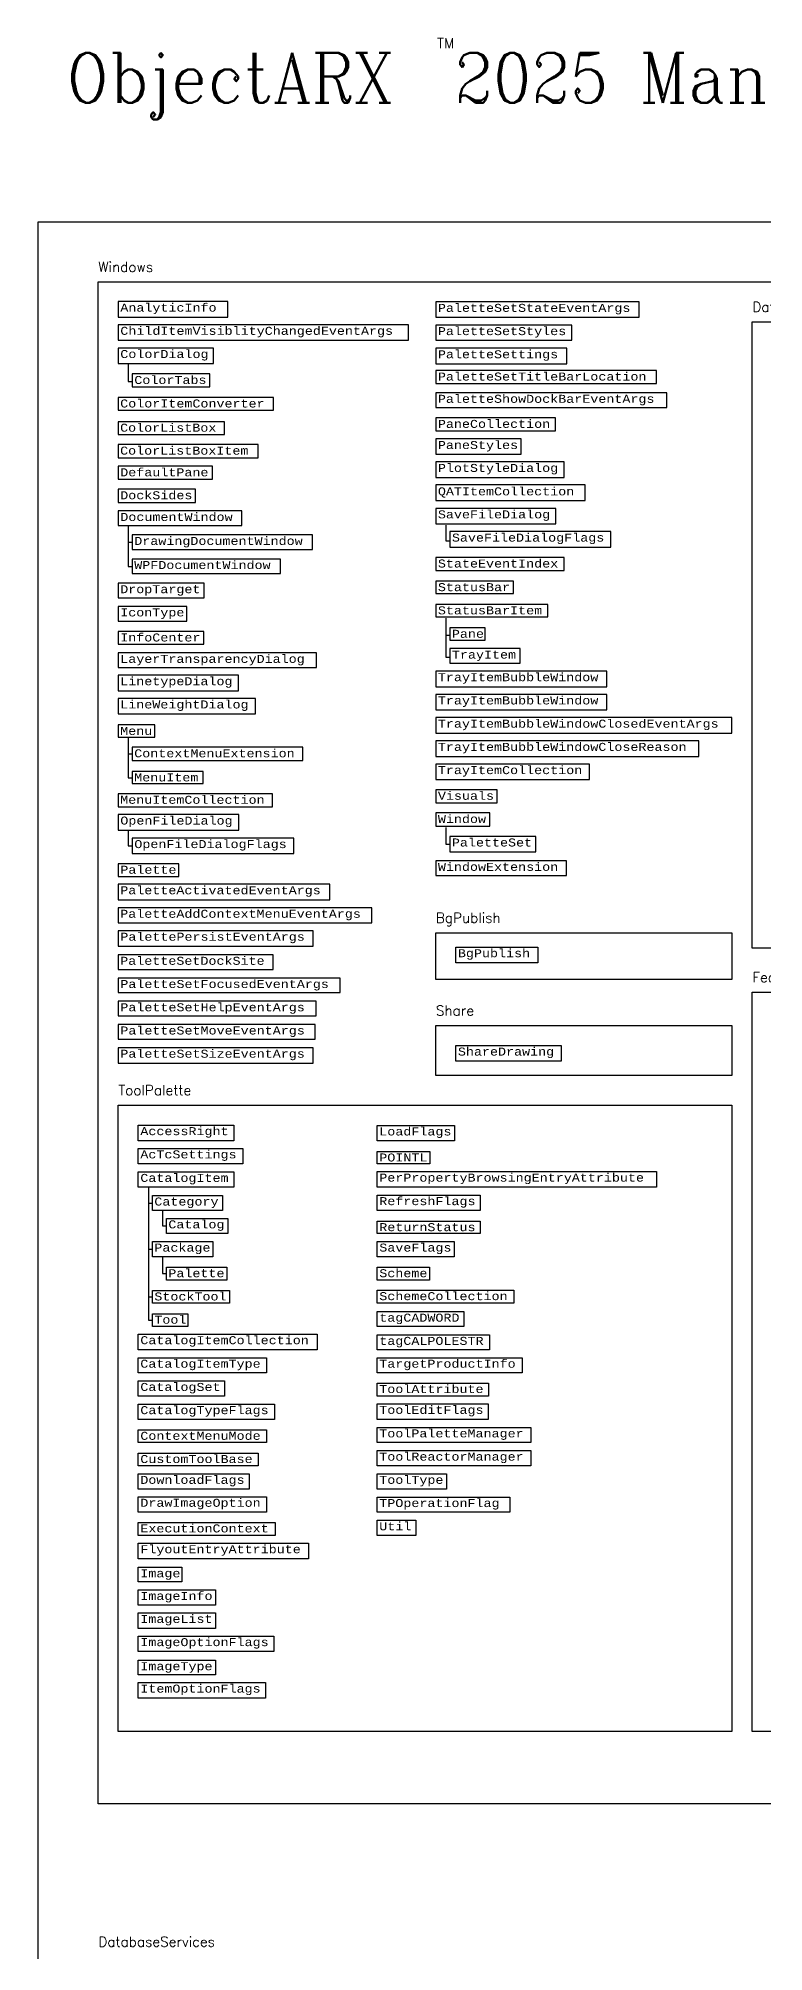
# Model space of a CAD drawing. Header units: inches. Extents: x 349 to 921, y -346 to 10.
# Drawn here: x 636.2 to 672.5, y -85.4 to 10.3 of the extents above; entities that cross this region are included whole.
import ezdxf
from ezdxf.enums import TextEntityAlignment as Align

# ---------------------------------------------------------------- set-up
doc = ezdxf.new("R2010")
doc.units = ezdxf.units.IN
doc.header["$MEASUREMENT"] = 0
doc.layers.add('Managed classes', color=3, linetype='Continuous')
doc.layers.add('ObjectARX 2009 Managed classes', color=7, linetype='Continuous')
doc.styles.add('Categories', font='romanc.shx', dxfattribs={"height": 0.5})
doc.styles.add('PureManaged', font='cour.ttf', dxfattribs={"height": 0.4})
doc.styles.get("Standard").update_dxf_attribs({"font": 'cour.ttf'})
doc.styles.add('Title', font='romanc.shx', dxfattribs={"width": 0.9})

msp = doc.modelspace()

# ---------------------------------------------------------------- linework, layer by layer
for p, q in [((640.728, -5.983), (640.728, -6.884)), ((640.728, -6.884), (640.928, -6.884)), ((640.723, -14.082), (640.723, -16.12)), ((656.597, -14.057), (656.597, -14.837)), ((640.723, -14.915), (640.923, -14.915)), ((656.597, -14.837), (656.797, -14.837)), ((640.723, -16.12), (640.923, -16.12)), ((656.597, -18.708), (656.597, -20.664)), ((656.597, -19.563), (656.797, -19.563)), ((656.597, -20.664), (656.797, -20.664)), ((640.723, -24.66), (640.723, -26.698)), ((640.723, -25.494), (640.923, -25.494)), ((640.723, -26.698), (640.923, -26.698)), ((640.728, -29.304), (640.728, -30.084)), ((656.597, -29.17), (656.597, -30.011)), ((640.728, -30.084), (640.928, -30.084)), ((656.597, -30.011), (656.797, -30.011)), ((641.728, -47.152), (641.728, -53.798)), ((641.728, -47.952), (641.928, -47.952)), ((642.428, -48.333), (642.428, -49.093)), ((642.428, -49.093), (642.628, -49.093)), ((641.728, -50.254), (641.928, -50.254)), ((642.428, -50.635), (642.428, -51.476)), ((642.428, -51.476), (642.628, -51.476)), ((641.728, -52.637), (641.928, -52.637)), ((641.728, -53.798), (641.928, -53.798))]:
    msp.add_line(p, q)
for points in [[(636.228, 1.1), (920.942, 1.1), (920.942, -185.231), (636.229, -185.231)], [(639.228, -1.9), (744.503, -1.9), (744.503, -77.98), (639.228, -77.98)], [(640.228, -2.886), (640.228, -3.661), (645.7, -3.661), (645.7, -2.886)], [(656.097, -2.9), (656.097, -3.661), (666.249, -3.661), (666.249, -2.9)], [(640.228, -4.047), (640.228, -4.822), (654.728, -4.822), (654.728, -4.047)], [(656.097, -4.061), (656.097, -4.822), (662.887, -4.822), (662.887, -4.061)], [(671.909, -3.9), (743.176, -3.9), (743.176, -35.213), (671.909, -35.213)], [(640.228, -5.208), (640.228, -5.983), (644.98, -5.983), (644.98, -5.208)], [(656.097, -5.219), (656.097, -5.998), (662.643, -5.998), (662.643, -5.219)], [(640.928, -6.504), (640.928, -7.144), (644.796, -7.144), (644.796, -6.504)], [(656.097, -6.332), (656.097, -6.987), (667.119, -6.987), (667.119, -6.332)], [(656.097, -7.446), (656.097, -8.178), (667.638, -8.178), (667.638, -7.446)], [(640.223, -7.679), (640.223, -8.319), (647.975, -8.319), (647.975, -7.679)], [(640.217, -8.889), (640.217, -9.529), (645.529, -9.529), (645.529, -8.889)], [(656.097, -8.699), (656.097, -9.354), (662.077, -9.354), (662.077, -8.699)], [(640.217, -10.035), (640.217, -10.69), (647.213, -10.69), (647.213, -10.035)], [(656.097, -9.754), (656.097, -10.515), (660.366, -10.515), (660.366, -9.754)], [(640.223, -11.119), (640.223, -11.759), (644.937, -11.759), (644.937, -11.119)], [(656.097, -10.9), (656.097, -11.676), (662.511, -11.676), (662.511, -10.9)], [(640.223, -12.266), (640.223, -12.921), (644.08, -12.921), (644.08, -12.266)], [(656.097, -12.047), (656.097, -12.822), (663.557, -12.822), (663.557, -12.047)], [(640.228, -13.35), (640.228, -14.082), (646.395, -14.082), (646.395, -13.35)], [(656.097, -13.222), (656.097, -13.998), (662.089, -13.998), (662.089, -13.222)], [(640.923, -14.549), (640.923, -15.281), (649.937, -15.281), (649.937, -14.549)], [(656.797, -14.383), (656.797, -15.159), (664.846, -15.159), (664.846, -14.383)], [(640.923, -15.754), (640.923, -16.486), (648.326, -16.486), (648.326, -15.754)], [(656.097, -15.679), (656.097, -16.32), (662.502, -16.32), (662.502, -15.679)], [(640.223, -16.962), (640.223, -17.694), (644.521, -17.694), (644.521, -16.962)], [(656.097, -16.86), (656.097, -17.481), (659.976, -17.481), (659.976, -16.86)], [(640.223, -18.123), (640.223, -18.855), (643.652, -18.855), (643.652, -18.123)], [(656.097, -18.021), (656.097, -18.642), (661.691, -18.642), (661.691, -18.021)], [(640.223, -19.376), (640.223, -20.016), (644.507, -20.016), (644.507, -19.376)], [(656.797, -19.191), (656.797, -19.803), (658.562, -19.803), (658.562, -19.191)], [(640.223, -20.445), (640.223, -21.177), (650.132, -21.177), (650.132, -20.445)], [(656.797, -20.232), (656.797, -20.964), (660.304, -20.964), (660.304, -20.232)], [(640.223, -21.563), (640.223, -22.338), (646.235, -22.338), (646.235, -21.563)], [(656.097, -21.362), (656.097, -22.138), (664.632, -22.138), (664.632, -21.362)], [(640.223, -22.724), (640.223, -23.499), (647.075, -23.499), (647.075, -22.724)], [(656.097, -22.523), (656.097, -23.299), (664.632, -23.299), (664.632, -22.523)], [(656.097, -23.684), (656.097, -24.46), (670.883, -24.46), (670.883, -23.684)], [(640.223, -24.049), (640.223, -24.66), (642.056, -24.66), (642.056, -24.049)], [(656.097, -24.845), (656.097, -25.621), (669.233, -25.621), (669.233, -24.845)], [(640.923, -25.166), (640.923, -25.821), (649.443, -25.821), (649.443, -25.166)], [(640.923, -26.371), (640.923, -26.982), (644.471, -26.982), (644.471, -26.371)], [(656.097, -26.006), (656.097, -26.782), (663.77, -26.782), (663.77, -26.006)], [(640.223, -27.489), (640.223, -28.143), (647.937, -28.143), (647.937, -27.489)], [(656.097, -27.288), (656.097, -27.943), (659.161, -27.943), (659.161, -27.288)], [(640.228, -28.529), (640.228, -29.304), (646.248, -29.304), (646.248, -28.529)], [(656.097, -28.449), (656.097, -29.104), (658.785, -29.104), (658.785, -28.449)], [(656.797, -29.624), (656.797, -30.397), (661.087, -30.397), (661.087, -29.624)], [(640.928, -29.704), (640.928, -30.48), (649.005, -30.48), (649.005, -29.704)], [(640.228, -30.986), (640.228, -31.626), (643.254, -31.626), (643.254, -30.986)], [(656.097, -30.842), (656.097, -31.574), (662.617, -31.574), (662.617, -30.842)], [(640.223, -32.012), (640.223, -32.787), (650.795, -32.787), (650.795, -32.012)], [(640.223, -33.187), (640.223, -33.948), (652.896, -33.948), (652.896, -33.187)], [(640.228, -34.334), (640.228, -35.109), (649.96, -35.109), (649.96, -34.334)], [(656.097, -34.437), (670.883, -34.437), (670.883, -36.778), (656.097, -36.778)], [(657.097, -35.935), (657.097, -35.159), (661.184, -35.159), (661.184, -35.935)], [(640.223, -35.538), (640.223, -36.27), (647.958, -36.27), (647.958, -35.538)], [(640.228, -36.699), (640.228, -37.431), (651.32, -37.431), (651.32, -36.699)], [(640.228, -37.861), (640.228, -38.592), (650.116, -38.592), (650.116, -37.861)], [(671.909, -37.41), (722.96, -37.41), (722.96, -74.367), (671.909, -74.367)], [(640.228, -39.022), (640.228, -39.753), (650.062, -39.753), (650.062, -39.022)], [(656.097, -39.076), (670.883, -39.076), (670.883, -41.569), (656.097, -41.569)], [(657.097, -40.852), (657.097, -40.076), (662.359, -40.076), (662.359, -40.852)], [(640.228, -40.183), (640.228, -40.958), (649.96, -40.958), (649.96, -40.183)], [(640.228, -43.054), (670.883, -43.054), (670.883, -74.367), (640.228, -74.367)], [(641.228, -44.83), (641.228, -44.054), (645.995, -44.054), (645.995, -44.83)], [(653.168, -44.83), (653.168, -44.069), (657.035, -44.069), (657.035, -44.83)], [(641.228, -45.991), (641.228, -45.215), (646.448, -45.215), (646.448, -45.991)], [(653.168, -45.991), (653.168, -45.37), (655.788, -45.37), (655.788, -45.991)], [(641.228, -47.152), (641.228, -46.391), (646.002, -46.391), (646.002, -47.152)], [(653.168, -47.152), (653.168, -46.376), (667.119, -46.376), (667.119, -47.152)], [(641.928, -48.313), (641.928, -47.572), (645.428, -47.572), (645.428, -48.313)], [(653.168, -48.313), (653.168, -47.552), (658.31, -47.552), (658.31, -48.313)], [(642.628, -49.474), (642.628, -48.713), (645.699, -48.713), (645.699, -49.474)], [(653.168, -49.474), (653.168, -48.853), (658.31, -48.853), (658.31, -49.474)], [(641.928, -50.635), (641.928, -49.874), (644.954, -49.874), (644.954, -50.635)], [(653.168, -50.635), (653.168, -49.874), (657.016, -49.874), (657.016, -50.635)], [(642.628, -51.796), (642.628, -51.156), (645.654, -51.156), (645.654, -51.796)], [(653.168, -51.796), (653.168, -51.156), (655.772, -51.156), (655.772, -51.796)], [(641.928, -52.957), (641.928, -52.317), (645.784, -52.317), (645.784, -52.957)], [(653.168, -52.957), (653.168, -52.302), (659.987, -52.302), (659.987, -52.957)], [(641.928, -54.118), (641.928, -53.478), (643.697, -53.478), (643.697, -54.118)], [(653.168, -54.118), (653.168, -53.377), (657.49, -53.377), (657.49, -54.118)], [(641.228, -55.279), (641.228, -54.504), (650.168, -54.504), (650.168, -55.279)], [(653.168, -55.279), (653.168, -54.538), (658.776, -54.538), (658.776, -55.279)], [(641.228, -56.44), (641.228, -55.679), (647.634, -55.679), (647.634, -56.44)], [(653.168, -56.44), (653.168, -55.679), (660.413, -55.679), (660.413, -56.44)], [(641.228, -57.601), (641.228, -56.84), (645.537, -56.84), (645.537, -57.601)], [(653.168, -57.601), (653.168, -56.946), (658.728, -56.946), (658.728, -57.601)], [(641.228, -58.762), (641.228, -58.001), (648.037, -58.001), (648.037, -58.762)], [(653.168, -58.762), (653.168, -57.987), (658.711, -57.987), (658.711, -58.762)], [(641.228, -59.923), (641.228, -59.283), (647.634, -59.283), (647.634, -59.923)], [(653.168, -59.923), (653.168, -59.162), (660.843, -59.162), (660.843, -59.923)], [(641.228, -61.084), (641.228, -60.444), (647.213, -60.444), (647.213, -61.084)], [(653.168, -61.084), (653.168, -60.323), (660.843, -60.323), (660.843, -61.084)], [(641.228, -62.245), (641.228, -61.484), (646.766, -61.484), (646.766, -62.245)], [(653.168, -62.245), (653.168, -61.484), (656.627, -61.484), (656.627, -62.245)], [(641.228, -63.406), (641.228, -62.631), (647.637, -62.631), (647.637, -63.406)], [(653.168, -63.406), (653.168, -62.645), (659.794, -62.645), (659.794, -63.406)], [(641.228, -64.567), (641.228, -63.912), (648.071, -63.912), (648.071, -64.567)], [(653.168, -64.567), (653.168, -63.806), (655.094, -63.806), (655.094, -64.567)], [(641.228, -65.728), (641.228, -64.953), (649.724, -64.953), (649.724, -65.728)], [(641.228, -66.889), (641.228, -66.157), (643.397, -66.157), (643.397, -66.889)], [(641.228, -68.05), (641.228, -67.289), (645.082, -67.289), (645.082, -68.05)], [(641.228, -69.211), (641.228, -68.436), (645.082, -68.436), (645.082, -69.211)], [(641.228, -70.372), (641.228, -69.597), (648.002, -69.597), (648.002, -70.372)], [(641.228, -71.533), (641.228, -70.801), (645.078, -70.801), (645.078, -71.533)], [(641.228, -72.694), (641.228, -71.919), (647.582, -71.919), (647.582, -72.694)]]:
    msp.add_lwpolyline(points, close=True)

# ---------------------------------------------------------------- texts
at = {"color": 7, "style": 'Categories'}
msp.add_text('TM', height=0.5, dxfattribs=at).set_placement((656.592, 10.028), align=Align.MIDDLE_CENTER)
at = {"color": 7, "style": 'Title', "width": 0.9}
msp.add_text('ObjectARX  2025 Managed Class Hierarchy', height=2.5, dxfattribs=at).set_placement((637.634, 7.055))
at = {"color": 1, "char_height": 0.5, "attachment_point": 1, "style": 'Categories'}
for s, insert, width in [('Windows', (639.228, -0.9), 70.79043), ('Data', (671.909, -2.9), 70.79043), ('BgPublish', (656.097, -33.437), 6.32919), ('Features', (671.909, -36.41), 3.87432), ('Share', (656.097, -38.076), 6.32919), ('ToolPalette', (640.228, -42.054), 7.67647), ('DatabaseServices', (639.228, -84.623), 8.35184)]:
    msp.add_mtext(s, dxfattribs=dict(at, insert=insert, width=width))
at = {"layer": 'Managed classes', "char_height": 0.4, "attachment_point": 1, "style": 'PureManaged'}
for s, insert in [('{\\Fcourier new|c0;AnalyticInfo}', (640.328, -2.986)), ('{\\Fcourier new;PaletteSetStateEventArgs}', (656.197, -3)), ('{\\Fcourier new;PaletteSetStyles}', (656.197, -4.161)), ('{\\Fcourier new;ColorDialog}', (640.328, -5.308)), ('{\\Fcourier new|c0;PaletteSettings}', (656.197, -5.319)), ('{\\Fcourier new;ColorTabs}', (641.028, -6.604)), ('{\\Fcourier new;PaletteSetTitleBarLocation}', (656.197, -6.432)), ('{\\Fcourier new|c0;ColorItemConverter}', (640.323, -7.779)), ('{\\Fcourier new|c0;ColorListBox}', (640.317, -8.989)), ('{\\Fcourier new;PaneCollection}', (656.197, -8.799)), ('{\\Fcourier new|c0;ColorListBoxItem}', (640.317, -10.135)), ('{\\Fcourier new;PaneStyles}', (656.197, -9.854)), ('{\\Fcourier new;DefaultPane}', (640.323, -11.219)), ('{\\Fcourier new;PlotStyleDialog}', (656.197, -11)), ('{\\Fcourier new;DockSides}', (640.323, -12.366)), ('{\\Fcourier new|c0;QATItemCollection}', (656.197, -12.172)), ('{\\Fcourier new;SaveFileDialog}', (656.197, -13.322)), ('{\\Fcourier new;SaveFileDialogFlags}', (656.897, -14.483)), ('{\\Fcourier new;StateEventIndex}', (656.197, -15.779)), ('{\\Fcourier new;DropTarget}', (640.323, -17.062)), ('{\\Fcourier new;StatusBar}', (656.197, -16.96)), ('{\\Fcourier new;StatusBarItem}', (656.197, -18.121)), ('{\\Fcourier new;IconType}', (640.323, -18.223)), ('{\\Fcourier new;InfoCenter}', (640.323, -19.476)), ('{\\Fcourier new;Pane}', (656.897, -19.291)), ('{\\Fcourier new;TrayItem}', (656.897, -20.332)), ('{\\Fcourier new;LinetypeDialog}', (640.323, -21.663)), ('{\\Fcourier new;TrayItemBubbleWindow}', (656.197, -21.462)), ('{\\Fcourier new;LineWeightDialog}', (640.323, -22.824)), ('{\\Fcourier new;TrayItemBubbleWindow}', (656.197, -22.623)), ('{\\Fcourier new;TrayItemBubbleWindowClosedEventArgs}', (656.197, -23.784)), ('{\\Fcourier new;Menu}', (640.323, -24.149)), ('{\\Fcourier new;ContextMenuExtension}', (641.023, -25.266)), ('{\\Fcourier new;TrayItemBubbleWindowCloseReason}', (656.197, -24.945)), ('{\\Fcourier new;MenuItem}', (641.023, -26.471)), ('{\\Fcourier new;TrayItemCollection}', (656.197, -26.106)), ('{\\Fcourier new;MenuItemCollection}', (640.323, -27.589)), ('{\\Fcourier new;Visuals}', (656.197, -27.388)), ('{\\Fcourier new;OpenFileDialog}', (640.328, -28.629)), ('{\\Fcourier new;Window}', (656.197, -28.549)), ('{\\Fcourier new;OpenFileDialogFlags}', (641.028, -29.804)), ('{\\Fcourier new;PaletteSet}', (656.897, -29.724)), ('{\\Fcourier new;Palette}', (640.328, -31.086)), ('{\\Fcourier new;PaletteActivatedEventArgs}', (640.323, -32.112)), ('{\\Fcourier new;PalettePersistEventArgs}', (640.328, -34.434)), ('{\\Fcourier new;AccessRight}', (641.328, -44.154)), ('{\\Fcourier new;LoadFlags}', (653.268, -44.169)), ('{\\Fcourier new;POINTL}', (653.268, -45.47)), ('{\\Fcourier new;CatalogItem}', (641.328, -46.491)), ('{\\Fcourier new;PerPropertyBrowsingEntryAttribute}', (653.268, -46.476)), ('{\\Fcourier new;Category}', (642.028, -47.672)), ('{\\Fcourier new;RefreshFlags}', (653.268, -47.652)), ('{\\Fcourier new;Catalog}', (642.728, -48.813)), ('{\\Fcourier new;ReturnStatus}', (653.268, -48.953)), ('{\\Fcourier new;Package}', (642.028, -49.974)), ('{\\Fcourier new;SaveFlags}', (653.268, -49.974)), ('{\\Fcourier new;Palette}', (642.728, -51.256)), ('{\\Fcourier new;Scheme}', (653.268, -51.256)), ('{\\Fcourier new;StockTool}', (642.028, -52.417)), ('{\\Fcourier new;SchemeCollection}', (653.268, -52.402)), ('{\\Fcourier new;Tool}', (642.028, -53.578)), ('{\\Fcourier new;tagCADWORD}', (653.268, -53.477)), ('{\\Fcourier new;CatalogItemCollection}', (641.328, -54.604)), ('{\\Fcourier new;tagCALPOLESTR}', (653.268, -54.638)), ('{\\Fcourier new;CatalogItemType}', (641.328, -55.779)), ('{\\Fcourier new;TargetProductInfo}', (653.268, -55.779)), ('{\\Fcourier new;CatalogSet}', (641.328, -56.94)), ('{\\Fcourier new;ToolAttribute}', (653.268, -57.046)), ('{\\Fcourier new;CatalogTypeFlags}', (641.328, -58.101)), ('{\\Fcourier new;ToolEditFlags}', (653.268, -58.087)), ('{\\Fcourier new;ToolPaletteManager}', (653.268, -59.262)), ('{\\Fcourier new;ContextMenuMode}', (641.328, -59.383)), ('{\\Fcourier new;CustomToolBase}', (641.328, -60.544)), ('{\\Fcourier new;DownloadFlags}', (641.328, -61.584)), ('{\\Fcourier new;ToolType}', (653.268, -61.584)), ('{\\Fcourier new;DrawImageOption}', (641.328, -62.731)), ('{\\Fcourier new;ExecutionContext}', (641.328, -64.012)), ('{\\Fcourier new;FlyoutEntryAttribute}', (641.328, -65.053)), ('{\\Fcourier new;Image}', (641.328, -66.257)), ('{\\Fcourier new;ImageInfo}', (641.328, -67.389)), ('{\\Fcourier new;ImageList}', (641.328, -68.536)), ('{\\Fcourier new;ImageOptionFlags}', (641.328, -69.697)), ('{\\Fcourier new;ImageType}', (641.328, -70.901)), ('{\\Fcourier new;ItemOptionFlags}', (641.328, -72.019))]:
    msp.add_mtext(s, dxfattribs=dict(at, insert=insert))
at = {"layer": 'Managed classes', "color": 6, "char_height": 0.4, "attachment_point": 1, "style": 'PureManaged'}
for s, insert in [('{\\Fcourier new|c0;ChildItemVisiblityChangedEventArgs}', (640.328, -4.147)), ('{\\Fcourier new|c0;PaletteShowDockBarEventArgs}', (656.197, -7.546)), ('{\\Fcourier new|c0;DocumentWindow}', (640.328, -13.45)), ('{\\Fcourier new|c0;DrawingDocumentWindow}', (641.023, -14.649)), ('{\\Fcourier new|c0;WPFDocumentWindow}', (641.023, -15.854)), ('{\\Fcourier new|c0;LayerTransparencyDialog}', (640.323, -20.545)), ('{\\Fcourier new|c0;WindowExtension}', (656.197, -30.942)), ('{\\Fcourier new|c0;BgPublish}', (657.197, -35.259)), ('{\\Fcourier new|c0;PaletteSetDockSite}', (640.323, -35.638)), ('{\\Fcourier new|c0;PaletteSetFocusedEventArgs}', (640.328, -36.799)), ('{\\Fcourier new|c0;PaletteSetHelpEventArgs}', (640.328, -37.961)), ('{\\Fcourier new|c0;PaletteSetMoveEventArgs}', (640.328, -39.122)), ('{\\Fcourier new|c0;ShareDrawing}', (657.197, -40.176)), ('{\\Fcourier new|c0;AcTcSettings}', (641.328, -45.315)), ('{\\Fcourier new|c0;ToolReactorManager}', (653.268, -60.423)), ('{\\Fcourier new|c0;TPOperationFlag}', (653.268, -62.745)), ('{\\Fcourier new|c0;Util}', (653.268, -63.906))]:
    msp.add_mtext(s, dxfattribs=dict(at, insert=insert))
at = {"layer": 'ObjectARX 2009 Managed classes', "color": 3, "char_height": 0.4, "attachment_point": 1}
for s, insert in [('{\\Fcourier new;PaletteAddContextMenuEventArgs}', (640.323, -33.287)), ('{\\Fcourier new;PaletteSetSizeEventArgs}', (640.328, -40.283))]:
    msp.add_mtext(s, dxfattribs=dict(at, insert=insert))

doc.saveas('drawing.dxf')
